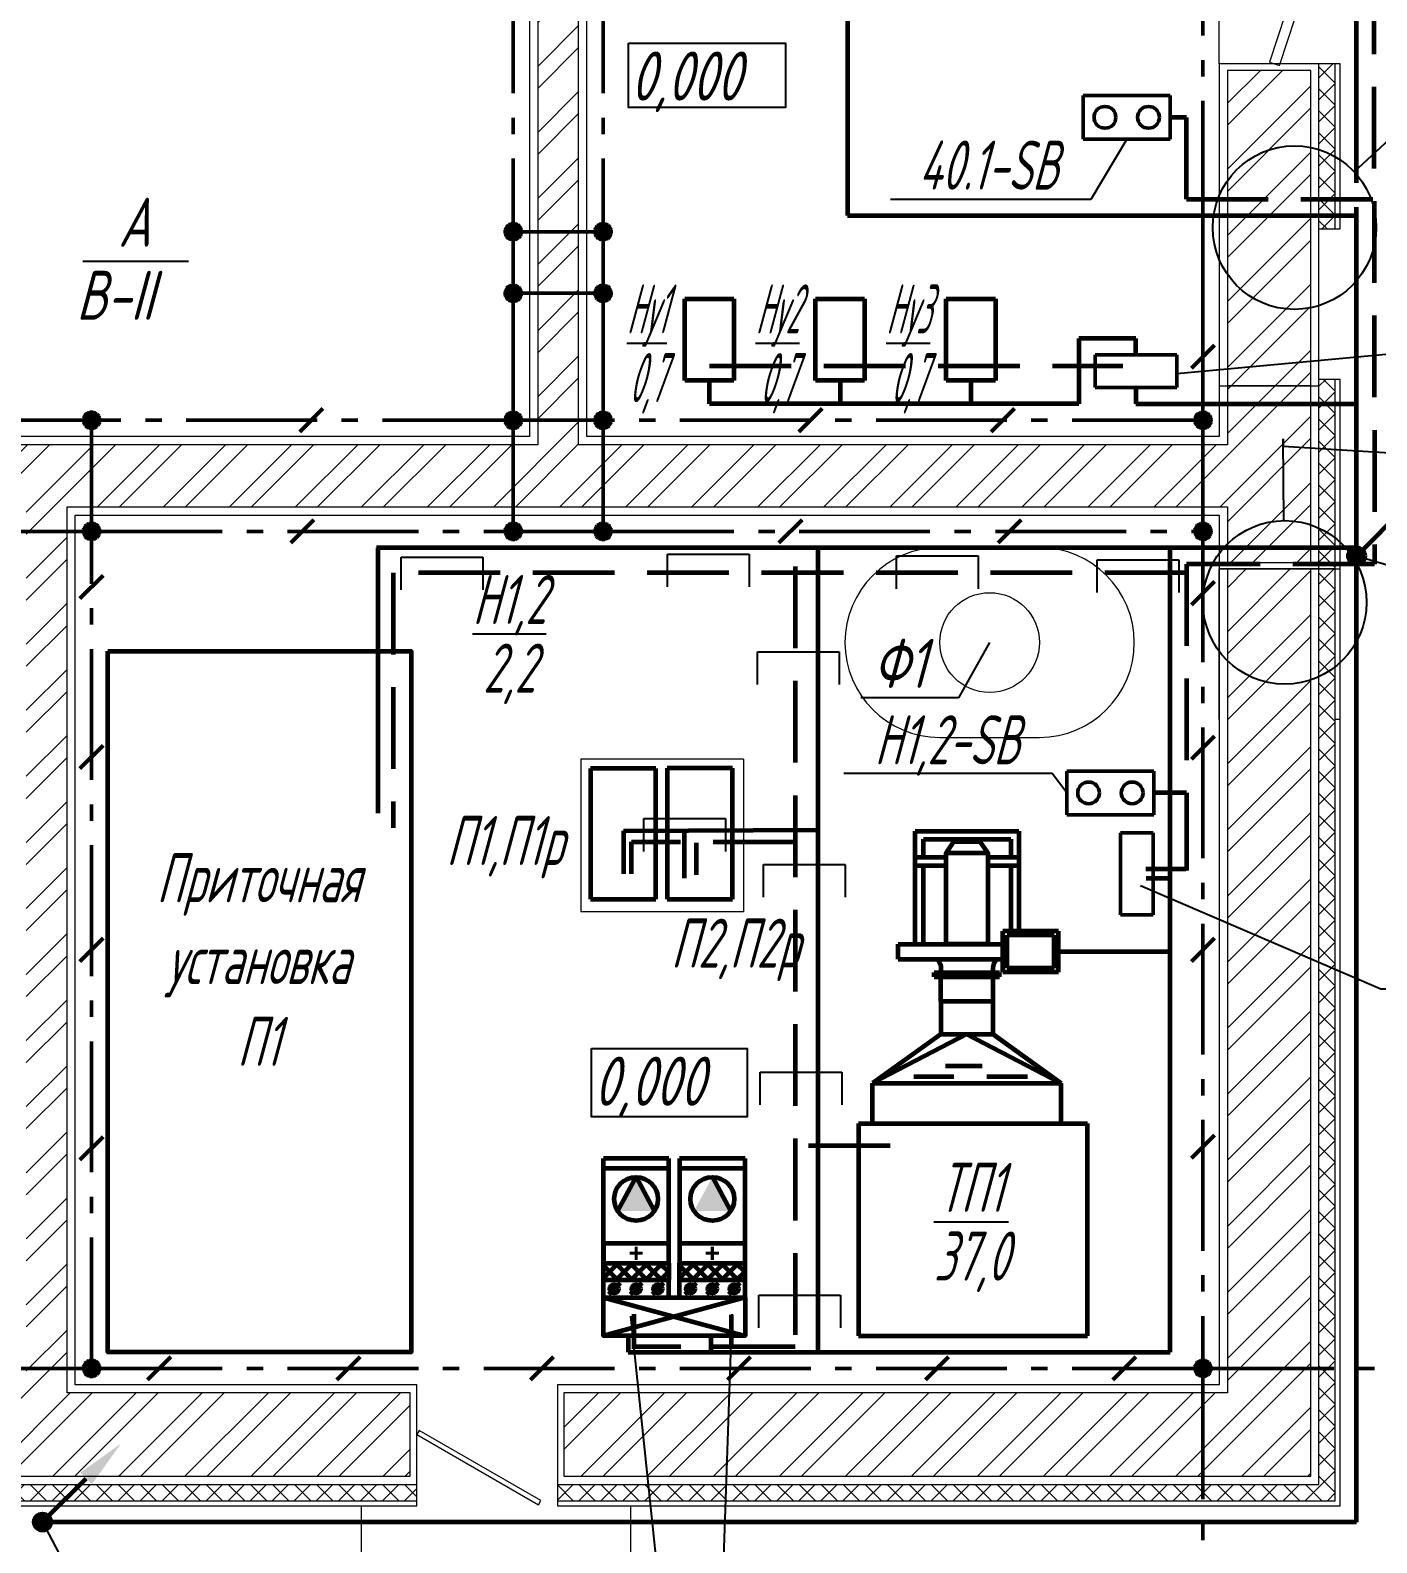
# Model space of a CAD drawing. Header units: millimetres. Extents: x -10490 to 5162, y -5053 to 76.
# Drawn here: x -4508.7 to -4426.3, y -564.2 to -471.7 of the extents above; entities that cross this region are included whole.
import ezdxf
from ezdxf import colors
from ezdxf.entities.mleader import LeaderData, LeaderLine
from ezdxf.math import Vec2, Vec3

# ---------------------------------------------------------------- set-up
doc = ezdxf.new("R2010")
doc.units = ezdxf.units.MM
doc.linetypes.add('gost5', pattern=[7, 5, -2, 0])
doc.linetypes.add('gost6', pattern=[12, 8, -1.5, 1, -1.5])
for name, color, linetype, lineweight in [('Заземление (Вновь)', 6, 'gost6', 50), ('КаБель контрольный (Вновь)', 142, 'gost5', 60), ('КаБель силовой (Вновь)', 1, 'Continuous', 60), ('Линия выноска', 137, 'Continuous', 25), ('Рамка тонкая', 5, 'Continuous', 25), ('Строительный', 251, 'Continuous', 13), ('Текст', 2, 'Continuous', 25), ('Технологическое', 152, 'Continuous', 18), ('Щиты пульты (Вновь)', 5, 'Continuous', 50), ('Эл. аппараты (Вновь)', 93, 'Continuous', 50), ('ЭлектрооБорудование (Вновь)', 160, 'Continuous', 60)]:
    doc.layers.add(name, color=color, linetype=linetype, lineweight=lineweight)
doc.styles.add('SIMPLEX', font='simplex.shx', dxfattribs={"width": 0.7, "oblique": 15})
doc.styles.add('СИМПЛЕКС', font='simplex.shx', dxfattribs={"width": 0.7, "oblique": 15, "height": 500})
pattern_1 = [(45, (-11480.575, 3098.7583), (-2.0205576, 2.0205576), []), (45, (-11479.228, 3098.7583), (-2.0205576, 2.0205576), [])]
pattern_2 = [(45, (-11480.5749, 3098.7583), (-0.67351921, 0.67351921), []), (135, (-11480.5749, 3098.7583), (-0.67351921, -0.67351921), [])]

# ---------------------------------------------------------------- blocks, each defined once
blk = doc.blocks.new('_None')
blk = doc.blocks.new('A$C629C7F59')
at = {"layer": 'Эл. аппараты (Вновь)'}
for p, q in [((0, 8), (0, 0)), ((4, 8), (0, 8)), ((4, 0), (4, 8)), ((0, 0), (4, 0))]:
    blk.add_line(p, q, dxfattribs=at)
for centre in [(2, 6), (2, 2)]:
    blk.add_circle(centre, 1, dxfattribs=at)
blk = doc.blocks.new('_DotBlank')
at = {"color": 0, "linetype": 'ByBlock', "lineweight": -2}
blk.add_line((-0.5, 0), (-1, 0), dxfattribs=at)
blk.add_circle((0, 0), 0.5, dxfattribs=at)
blk = doc.blocks.new('A$C710D2D3C')
at = {"layer": 'Рамка тонкая'}
for p, q in [((0, 0), (0, 2)), ((0, 2), (5, 2)), ((5, 2), (5, 0))]:
    blk.add_line(p, q, dxfattribs=at)

msp = doc.modelspace()

# ---------------------------------------------------------------- hatches: boundary and pattern name
at = {"layer": 'Заземление (Вновь)'}
h = msp.add_hatch(color=256, dxfattribs=at)
h.paths.add_polyline_path([(-4479.64156, -484.01974, 0.41421356), (-4479.14156, -484.51974), (-4479.14156, -484.01974), (-4478.64156, -484.01974, 1)])
h.paths.add_polyline_path([(-4478.64156, -484.01974), (-4479.14156, -484.01974), (-4479.14156, -484.51974, 0.41421356)], flags=17)
h = msp.add_hatch(color=256, dxfattribs=at)
h.paths.add_polyline_path([(-4474.14156, -484.01974, 0.41421356), (-4473.64156, -484.51974), (-4473.64156, -484.01974), (-4473.14156, -484.01974, 1)])
h.paths.add_polyline_path([(-4473.14156, -484.01974), (-4473.64156, -484.01974), (-4473.64156, -484.51974, 0.41421356)], flags=17)
h = msp.add_hatch(color=256, dxfattribs=at)
h.paths.add_polyline_path([(-4479.64156, -487.78008, 0.41421356), (-4479.14156, -488.28008), (-4479.14156, -487.78008), (-4478.64156, -487.78008, 1)])
h.paths.add_polyline_path([(-4478.64156, -487.78008), (-4479.14156, -487.78008), (-4479.14156, -488.28008, 0.41421356)], flags=17)
h = msp.add_hatch(color=256, dxfattribs=at)
h.paths.add_polyline_path([(-4474.14156, -487.78008, 0.41421356), (-4473.64156, -488.28008), (-4473.64156, -487.78008), (-4473.14156, -487.78008, 1)])
h.paths.add_polyline_path([(-4473.14156, -487.78008), (-4473.64156, -487.78008), (-4473.64156, -488.28008, 0.41421356)], flags=17)
h = msp.add_hatch(color=256, dxfattribs=at)
h.paths.add_polyline_path([(-4505.44156, -495.54645, 0.41421356), (-4504.94156, -496.04645), (-4504.94156, -495.54645), (-4504.44156, -495.54645, 1)])
h.paths.add_polyline_path([(-4504.44156, -495.54645), (-4504.94156, -495.54645), (-4504.94156, -496.04645, 0.41421356)], flags=17)
h = msp.add_hatch(color=256, dxfattribs=at)
h.paths.add_polyline_path([(-4479.64156, -495.54645, 0.41421356), (-4479.14156, -496.04645), (-4479.14156, -495.54645), (-4478.64156, -495.54645, 1)])
h.paths.add_polyline_path([(-4478.64156, -495.54645), (-4479.14156, -495.54645), (-4479.14156, -496.04645, 0.41421356)], flags=17)
h = msp.add_hatch(color=256, dxfattribs=at)
h.paths.add_polyline_path([(-4474.14156, -495.54645, 0.41421356), (-4473.64156, -496.04645), (-4473.64156, -495.54645), (-4473.14156, -495.54645, 1)])
h.paths.add_polyline_path([(-4473.14156, -495.54645), (-4473.64156, -495.54645), (-4473.64156, -496.04645, 0.41421356)], flags=17)
h = msp.add_hatch(color=256, dxfattribs=at)
h.paths.add_polyline_path([(-4437.44156, -495.54645, 0.41421356), (-4436.94156, -496.04645), (-4436.94156, -495.54645), (-4436.44156, -495.54645, 1)])
h.paths.add_polyline_path([(-4436.44156, -495.54645), (-4436.94156, -495.54645), (-4436.94156, -496.04645, 0.41421356)], flags=17)
h = msp.add_hatch(color=256, dxfattribs=at)
h.paths.add_polyline_path([(-4505.44156, -502.34645, 0.41421356), (-4504.94156, -502.84645), (-4504.94156, -502.34645), (-4504.44156, -502.34645, 1)])
h.paths.add_polyline_path([(-4504.44156, -502.34645), (-4504.94156, -502.34645), (-4504.94156, -502.84645, 0.41421356)], flags=17)
h = msp.add_hatch(color=256, dxfattribs=at)
h.paths.add_polyline_path([(-4479.64156, -502.34645, 0.41421356), (-4479.14156, -502.84645), (-4479.14156, -502.34645), (-4478.64156, -502.34645, 1)])
h.paths.add_polyline_path([(-4478.64156, -502.34645), (-4479.14156, -502.34645), (-4479.14156, -502.84645, 0.41421356)], flags=17)
h = msp.add_hatch(color=256, dxfattribs=at)
h.paths.add_polyline_path([(-4474.14156, -502.34645, 0.41421356), (-4473.64156, -502.84645), (-4473.64156, -502.34645), (-4473.14156, -502.34645, 1)])
h.paths.add_polyline_path([(-4473.14156, -502.34645), (-4473.64156, -502.34645), (-4473.64156, -502.84645, 0.41421356)], flags=17)
h = msp.add_hatch(color=256, dxfattribs=at)
h.paths.add_polyline_path([(-4437.44156, -502.34645, 0.41421356), (-4436.94156, -502.84645), (-4436.94156, -502.34645), (-4436.44156, -502.34645, 1)])
h.paths.add_polyline_path([(-4436.44156, -502.34645), (-4436.94156, -502.34645), (-4436.94156, -502.84645, 0.41421356)], flags=17)
h = msp.add_hatch(color=256, dxfattribs=at)
h.paths.add_polyline_path([(-4505.44156, -553.54645, 0.41421356), (-4504.94156, -554.04645), (-4504.94156, -553.54645), (-4504.44156, -553.54645, 1)])
h.paths.add_polyline_path([(-4504.44156, -553.54645), (-4504.94156, -553.54645), (-4504.94156, -554.04645, 0.41421356)], flags=17)
h = msp.add_hatch(color=256, dxfattribs=at)
h.paths.add_polyline_path([(-4437.44156, -553.54645, 0.41421356), (-4436.94156, -554.04645), (-4436.94156, -553.54645), (-4436.44156, -553.54645, 1)])
h.paths.add_polyline_path([(-4436.44156, -553.54645), (-4436.94156, -553.54645), (-4436.94156, -554.04645, 0.41421356)], flags=17)
at = {"layer": 'КаБель силовой (Вновь)'}
for points in [[(-4427.04156, -503.85009, 1), (-4428.04156, -503.85009, 1)], [(-4507.44156, -562.94645, 1), (-4508.44156, -562.94645, 1)]]:
    msp.add_hatch(color=256, dxfattribs=at).paths.add_polyline_path(points)
at = {"layer": 'Строительный', "ltscale": 100}
h = msp.add_hatch(dxfattribs=at)
h.set_pattern_fill('ANSI32', color=256, scale=0.3)
h.set_pattern_definition(pattern_1)
h.paths.add_polyline_path([(-4430.34156, -493.44645), (-4435.44156, -493.44645), (-4435.44156, -497.04645), (-4475.14156, -497.04645), (-4475.14156, -442.04645), (-4463.73709, -442.04645), (-4463.73709, -436.94645), (-4480.13709, -436.94645), (-4480.13709, -442.04645), (-4477.64156, -442.04645), (-4477.64156, -497.04645), (-4561.84156, -497.04645), (-4561.84156, -500.84645), (-4508.94156, -500.84645), (-4508.94156, -555.04645), (-4526.04156, -555.04645), (-4526.04156, -560.14645), (-4485.44156, -560.14645), (-4485.44156, -555.04645), (-4506.44156, -555.04645), (-4506.44156, -500.84645), (-4435.44156, -500.84645), (-4435.44156, -504.24645), (-4430.34156, -504.24645)])
h = msp.add_hatch(dxfattribs=at)
h.set_pattern_fill('ANSI32', color=256, scale=0.3)
h.set_pattern_definition(pattern_1)
h.paths.add_polyline_path([(-4430.34156, -474.14645), (-4435.44156, -474.14645), (-4435.44156, -493.44645), (-4430.34156, -493.44645)])
h = msp.add_hatch(dxfattribs=at)
h.set_pattern_fill('ANSI37', color=256, scale=0.3)
h.set_pattern_definition(pattern_2)
h.paths.add_polyline_path([(-4428.84156, -473.74645), (-4429.84156, -473.74645), (-4429.84156, -483.84645), (-4428.84156, -483.84645)])
h = msp.add_hatch(dxfattribs=at)
h.set_pattern_fill('ANSI37', color=256, scale=0.3)
h.set_pattern_definition(pattern_2)
h.paths.add_polyline_path([(-4428.84156, -493.04645), (-4429.84156, -493.04645), (-4429.84156, -504.64645), (-4428.84156, -504.64645)])
h = msp.add_hatch(dxfattribs=at)
h.set_pattern_fill('ANSI37', color=256, scale=0.3)
h.set_pattern_definition(pattern_2)
h.paths.add_polyline_path([(-4428.84156, -504.64645), (-4429.84156, -504.64645), (-4429.84156, -560.64645), (-4476.44156, -560.64645), (-4476.44156, -561.64645), (-4428.84156, -561.64645)])
h = msp.add_hatch(dxfattribs=at)
h.set_pattern_fill('ANSI32', color=256, scale=0.3)
h.set_pattern_definition(pattern_1)
h.paths.add_polyline_path([(-4430.34156, -504.64645), (-4435.44156, -504.64645), (-4435.44156, -555.04645), (-4476.04156, -555.04645), (-4476.04156, -560.14645), (-4430.34156, -560.14645)])
h = msp.add_hatch(dxfattribs=at)
h.set_pattern_fill('ANSI37', color=256, scale=0.3)
h.set_pattern_definition([(45, (-11454.8749, 3098.7583), (-0.67351921, 0.67351921), []), (135, (-11454.8749, 3098.7583), (-0.67351921, -0.67351921), [])])
h.paths.add_polyline_path([(-4485.04156, -560.64645), (-4526.44156, -560.64645), (-4526.44156, -561.64645), (-4485.04156, -561.64645)])
at = {"layer": 'ЭлектрооБорудование (Вновь)', "ltscale": 10}
for points in [[(-4471.62489, -541.85026), (-4470.50889, -543.91319), (-4472.74089, -543.91319)], [(-4466.95822, -541.85026), (-4465.84222, -543.91319), (-4468.07422, -543.91319)], [(-4471.53156, -546.90645), (-4471.53156, -546.59978), (-4471.22489, -546.59978), (-4471.22489, -546.41312), (-4471.53156, -546.41312), (-4471.53156, -546.10645), (-4471.71822, -546.10645), (-4471.71822, -546.41312), (-4472.02489, -546.41312), (-4472.02489, -546.59978), (-4471.71822, -546.59978), (-4471.71822, -546.90645)], [(-4466.86489, -546.90645), (-4466.86489, -546.59978), (-4466.55822, -546.59978), (-4466.55822, -546.41312), (-4466.86489, -546.41312), (-4466.86489, -546.10645), (-4467.05156, -546.10645), (-4467.05156, -546.41312), (-4467.35822, -546.41312), (-4467.35822, -546.59978), (-4467.05156, -546.59978), (-4467.05156, -546.90645)]]:
    msp.add_hatch(color=256, dxfattribs=at).paths.add_polyline_path(points)
h = msp.add_hatch(dxfattribs=at)
h.set_pattern_fill('ANSI37', color=256, scale=0.2, angle=90, style=0)
h.set_pattern_definition([(135, (-5227.13655, -4792.1579), (-0.44901281, -0.44901281), []), (225, (-5227.13655, -4792.1579), (0.44901281, -0.44901281), [])])
h.paths.add_polyline_path([(-4473.62489, -547.10645), (-4473.62489, -548.14645), (-4469.62489, -548.14645), (-4469.62489, -547.10645)])
h = msp.add_hatch(dxfattribs=at)
h.set_pattern_fill('ANSI37', color=256, scale=0.2, angle=90, style=0)
h.set_pattern_definition([(135, (-5222.4699, -4792.1579), (-0.44901281, -0.44901281), []), (225, (-5222.4699, -4792.1579), (0.44901281, -0.44901281), [])])
h.paths.add_polyline_path([(-4468.95822, -547.10645), (-4468.95822, -548.14645), (-4464.95822, -548.14645), (-4464.95822, -547.10645)])

# ---------------------------------------------------------------- linework, layer by layer
at = {"layer": 'Заземление (Вновь)'}
for p, q in [((-4479.14156, -443.54645), (-4479.14156, -484.01974)), ((-4473.64156, -443.54645), (-4473.64156, -484.01974)), ((-4436.94156, -484.01974), (-4436.94156, -443.54645)), ((-4473.64156, -484.01974), (-4479.14156, -484.01974)), ((-4479.14156, -487.78008), (-4479.14156, -484.01974)), ((-4473.64156, -487.78008), (-4473.64156, -484.01974)), ((-4436.94156, -484.01974), (-4436.94156, -487.78008)), ((-4473.64156, -487.78008), (-4479.14156, -487.78008)), ((-4479.14156, -487.78008), (-4479.14156, -495.54645)), ((-4473.64156, -495.54645), (-4473.64156, -487.78008)), ((-4436.94156, -487.78008), (-4436.94156, -495.54645)), ((-4436.23445, -490.95616), (-4437.64866, -492.37037)), ((-4490.7858, -494.83934), (-4492.20002, -496.25356)), ((-4460.2422, -494.83934), (-4461.65642, -496.25356)), ((-4448.47623, -494.83934), (-4449.89045, -496.25356)), ((-4510.44156, -495.54645), (-4504.94156, -495.54645)), ((-4479.14156, -495.54645), (-4504.94156, -495.54645)), ((-4504.94156, -502.34645), (-4504.94156, -495.54645)), ((-4479.14156, -495.54645), (-4479.14156, -502.34645)), ((-4479.14156, -495.54645), (-4473.64156, -495.54645)), ((-4473.64156, -495.54645), (-4473.64156, -502.34645)), ((-4436.94156, -495.54645), (-4473.64156, -495.54645)), ((-4436.94156, -502.34645), (-4436.94156, -495.54645)), ((-4504.94156, -502.34645), (-4510.44156, -502.34645)), ((-4504.94156, -553.54645), (-4504.94156, -502.34645)), ((-4504.94156, -502.34645), (-4479.14156, -502.34645)), ((-4491.33445, -501.63934), (-4492.74866, -503.05356)), ((-4473.64156, -502.34645), (-4479.14156, -502.34645)), ((-4473.64156, -502.34645), (-4436.94156, -502.34645)), ((-4461.46995, -501.63934), (-4462.88416, -503.05356)), ((-4448.06484, -501.63934), (-4449.47906, -503.05356)), ((-4436.94156, -502.34645), (-4436.94156, -553.54645)), ((-4504.23445, -505.03713), (-4505.64866, -506.45134)), ((-4436.23445, -505.42259), (-4437.64866, -506.8368)), ((-4436.23445, -514.86638), (-4437.64866, -516.2806)), ((-4504.23445, -515.44457), (-4505.64866, -516.85879)), ((-4504.23445, -527.23934), (-4505.64866, -528.65356)), ((-4436.23445, -527.23934), (-4437.64866, -528.65356)), ((-4504.23445, -539.3798), (-4505.64866, -540.79401)), ((-4436.23445, -539.28072), (-4437.64866, -540.69494)), ((-4500.09703, -552.83934), (-4501.51124, -554.25356)), ((-4488.51143, -552.83934), (-4489.92564, -554.25356)), ((-4476.67479, -552.83934), (-4478.089, -554.25356)), ((-4464.62245, -552.83934), (-4466.03666, -554.25356)), ((-4452.5034, -552.83934), (-4453.91761, -554.25356)), ((-4441.04751, -552.83934), (-4442.46172, -554.25356)), ((-4510.44156, -553.54645), (-4504.94156, -553.54645)), ((-4436.94156, -553.54645), (-4504.94156, -553.54645)), ((-4436.94156, -553.54645), (-4436.9705, -573.94645)), ((-4436.94156, -553.54645), (-4417.24156, -553.54645))]:
    msp.add_line(p, q, dxfattribs=at)
for centre in [(-4479.14156, -484.01974), (-4473.64156, -484.01974), (-4479.14156, -487.78008), (-4473.64156, -487.78008), (-4504.94156, -495.54645), (-4479.14156, -495.54645), (-4473.64156, -495.54645), (-4436.94156, -495.54645), (-4504.94156, -502.34645), (-4479.14156, -502.34645), (-4473.64156, -502.34645), (-4436.94156, -502.34645), (-4504.94156, -553.54645), (-4436.94156, -553.54645)]:
    msp.add_circle(centre, 0.5, dxfattribs=at)
at = {"layer": 'КаБель контрольный (Вновь)'}
for p, q in [((-4426.54156, -433.14645), (-4426.44156, -504.34645)), ((-4437.94156, -477.01974), (-4438.94156, -477.01974)), ((-4437.94156, -482.01974), (-4437.94156, -477.01974)), ((-4437.94156, -482.01974), (-4426.54156, -482.01974)), ((-4467.14156, -492.22319), (-4441.8374, -492.22319)), ((-4486.48049, -504.87432), (-4486.48049, -520.47305)), ((-4437.94156, -504.87355), (-4486.39672, -504.87355)), ((-4461.89486, -504.49331), (-4461.89486, -552.23377)), ((-4426.44156, -504.34645), (-4437.94156, -504.34645)), ((-4437.94156, -504.34645), (-4437.94156, -523.08941)), ((-4437.94156, -518.34645), (-4439.94156, -518.34645)), ((-4471.92083, -521.34114), (-4471.92083, -523.30124)), ((-4461.89816, -521.35357), (-4471.90145, -521.35357)), ((-4467.95424, -521.39195), (-4467.95424, -523.35205)), ((-4437.96658, -523.00328), (-4440.44461, -523.00328)), ((-4456.08175, -539.92947), (-4461.89486, -539.92947)), ((-4471.76599, -550.22286), (-4471.76599, -552.18296)), ((-4465.80495, -550.27367), (-4465.80495, -552.23377)), ((-4461.88425, -552.23377), (-4471.88755, -552.23377))]:
    msp.add_line(p, q, dxfattribs=at)
at = {"layer": 'КаБель силовой (Вновь)'}
for p, q in [((-4427.54156, -481.01974), (-4427.54156, -434.14645)), ((-4458.69156, -469.10701), (-4458.69156, -483.01974)), ((-4427.54156, -562.94645), (-4427.54156, -482.51974)), ((-4458.69156, -483.01974), (-4427.54156, -483.01974)), ((-4441.04156, -490.54645), (-4444.54156, -490.54645)), ((-4444.54156, -490.54645), (-4444.54156, -494.54645)), ((-4441.04156, -491.54645), (-4441.04156, -490.54645)), ((-4467.14156, -494.54645), (-4467.14156, -493.11606)), ((-4459.14156, -493.11606), (-4459.14156, -494.54645)), ((-4451.14156, -493.11606), (-4451.14156, -494.54645)), ((-4441.04156, -493.54645), (-4441.04156, -494.54645)), ((-4444.54156, -494.54645), (-4467.14156, -494.54645)), ((-4441.04156, -494.54645), (-4427.54156, -494.54645)), ((-4427.188, -503.49654), (-4424.86845, -501.17699)), ((-4427.54156, -503.34645), (-4487.50541, -503.34645)), ((-4487.42096, -503.34645), (-4487.42096, -519.58945)), ((-4460.49102, -552.54645), (-4460.49102, -503.34645)), ((-4438.94156, -552.54645), (-4438.94156, -503.34645)), ((-4472.39615, -520.66066), (-4460.49102, -520.59318)), ((-4472.39615, -520.66066), (-4472.39615, -523.28808)), ((-4468.68164, -520.66066), (-4468.68164, -523.5617)), ((-4440.40801, -523.56265), (-4438.883, -523.56265)), ((-4445.77479, -528.05533), (-4438.94156, -528.05533)), ((-4472.1026, -551.54645), (-4472.1026, -552.54645)), ((-4467.0478, -551.54645), (-4467.0478, -552.54645)), ((-4472.1026, -552.54645), (-4438.94156, -552.54645)), ((-4507.588, -562.5929), (-4505.26845, -560.27334)), ((-4427.54156, -562.94645), (-4507.94156, -562.94645))]:
    msp.add_line(p, q, dxfattribs=at)
for centre in [(-4427.54156, -503.85009), (-4507.94156, -562.94645)]:
    msp.add_circle(centre, 0.5, dxfattribs=at)
msp.add_solid([(-4505.622, -559.91979), (-4504.9149, -560.6269), (-4503.14713, -558.15202)], dxfattribs=at)
at = {"layer": 'Строительный', "ltscale": 100}
for p, q in [((-4477.64156, -442.04645), (-4477.64156, -497.04645)), ((-4475.14156, -497.04645), (-4475.14156, -442.04645)), ((-4478.14156, -442.54645), (-4478.14156, -496.54645)), ((-4474.64156, -496.54645), (-4474.64156, -442.54645)), ((-4435.94156, -473.74645), (-4435.94156, -464.44645)), ((-4435.94156, -493.04645), (-4435.94156, -496.54645)), ((-4429.84156, -504.64645), (-4429.84156, -493.04645)), ((-4430.34156, -493.44645), (-4435.44156, -493.44645)), ((-4435.44156, -493.44645), (-4435.44156, -497.04645)), ((-4430.34156, -504.24645), (-4430.34156, -493.44645)), ((-4478.14156, -496.54645), (-4562.24156, -496.54645)), ((-4435.94156, -496.54645), (-4474.64156, -496.54645)), ((-4477.64156, -497.04645), (-4561.84156, -497.04645)), ((-4435.44156, -497.04645), (-4475.14156, -497.04645)), ((-4506.44156, -555.04645), (-4506.44156, -500.84645)), ((-4506.44156, -500.84645), (-4435.44156, -500.84645)), ((-4505.94156, -554.54645), (-4505.94156, -501.34645)), ((-4505.94156, -501.34645), (-4435.94156, -501.34645)), ((-4435.94156, -501.34645), (-4435.94156, -504.64645)), ((-4435.44156, -500.84645), (-4435.44156, -504.24645)), ((-4435.94156, -504.64645), (-4429.84156, -504.64645)), ((-4435.94156, -513.84645), (-4435.94156, -504.64645)), ((-4435.44156, -504.24645), (-4430.34156, -504.24645)), ((-4428.54156, -513.84645), (-4428.54156, -504.64645)), ((-4485.44156, -555.04645), (-4506.44156, -555.04645)), ((-4485.04156, -554.54645), (-4505.94156, -554.54645)), ((-4485.44156, -560.14645), (-4485.44156, -555.04645)), ((-4485.04156, -560.64645), (-4485.04156, -554.54645)), ((-4526.44156, -560.64645), (-4485.04156, -560.64645)), ((-4526.04156, -560.14645), (-4485.44156, -560.14645))]:
    msp.add_line(p, q, dxfattribs=at)
at = {"layer": 'Строительный', "ltscale": 400}
msp.add_lwpolyline([(-4432.87529, -473.64447), (-4432.25228, -473.84843), (-4429.35883, -465.00999), (-4429.98184, -464.80604)], close=True, dxfattribs=at)
at = {"layer": 'Строительный', "ltscale": 100}
for points in [[(-4435.94156, -493.44645), (-4429.84156, -493.44645), (-4429.84156, -473.74645), (-4435.94156, -473.74645)], [(-4435.44156, -493.44645), (-4430.34156, -493.44645), (-4430.34156, -474.14645), (-4435.44156, -474.14645)], [(-4429.84156, -560.64645), (-4429.84156, -504.64645), (-4435.94156, -504.64645), (-4435.94156, -554.54645), (-4476.44156, -554.54645), (-4476.44156, -560.64645)]]:
    msp.add_lwpolyline(points, close=True, dxfattribs=at)
for points in [[(-4429.84156, -483.84645), (-4428.84156, -483.84645), (-4428.84156, -473.74645), (-4429.84156, -473.74645)], [(-4428.84156, -483.84645), (-4428.54156, -483.84645), (-4428.54156, -473.74645), (-4428.84156, -473.74645)], [(-4429.84156, -504.64645), (-4428.84156, -504.64645), (-4428.84156, -493.04645), (-4429.84156, -493.04645)], [(-4428.84156, -504.64645), (-4428.54156, -504.64645), (-4428.54156, -493.04645), (-4428.84156, -493.04645)], [(-4476.44156, -560.64645), (-4476.44156, -561.64645), (-4428.84156, -561.64645), (-4428.84156, -504.64645), (-4429.84156, -504.64645)], [(-4430.34156, -560.14645), (-4430.34156, -504.64645), (-4435.44156, -504.64645), (-4435.44156, -555.04645), (-4476.04156, -555.04645), (-4476.04156, -560.14645), (-4430.34156, -560.14645)], [(-4476.44156, -561.64645), (-4476.44156, -561.94645), (-4428.54156, -561.94645), (-4428.54156, -513.84645), (-4428.84156, -513.84645)], [(-4485.04156, -557.59645), (-4477.59374, -561.89645), (-4477.44374, -561.63664), (-4484.89156, -557.33664), (-4485.04156, -557.59645)], [(-4526.44156, -560.64645), (-4526.44156, -561.64645), (-4485.04156, -561.64645), (-4485.04156, -560.64645)], [(-4526.44156, -561.64645), (-4526.44156, -561.94645), (-4485.04156, -561.94645), (-4485.04156, -561.64645)], [(-4488.44156, -561.94645), (-4488.44156, -576.94645), (-4471.94156, -576.94645), (-4471.94156, -561.94645)]]:
    msp.add_lwpolyline(points, dxfattribs=at)
at = {"layer": 'Текст'}
msp.add_line((-4505.47904, -485.8211), (-4499.0099, -485.8211), dxfattribs=at)
for points in [[(-4472.07874, -472.47785), (-4462.48919, -472.47785), (-4462.48919, -476.42074), (-4472.07874, -476.42074)], [(-4474.35749, -533.97827), (-4464.82218, -533.97827), (-4464.82218, -538.15355), (-4474.35749, -538.15355)]]:
    msp.add_lwpolyline(points, close=True, dxfattribs=at)
at = {"layer": 'Технологическое', "ltscale": 10}
for p, q in [((-4453.04156, -503.34645), (-4446.94156, -503.34645)), ((-4453.04156, -514.94645), (-4446.94156, -514.94645)), ((-4465.05308, -516.27067), (-4475.00957, -516.27067)), ((-4475.00957, -516.27067), (-4475.00957, -525.61012)), ((-4465.05308, -516.27067), (-4465.05308, -525.61013)), ((-4465.05308, -525.61013), (-4475.00957, -525.61012))]:
    msp.add_line(p, q, dxfattribs=at)
msp.add_circle((-4449.99156, -509.14645), 3.05, dxfattribs=at)
for centre, start, end in [((-4453.04156, -509.14645), 90, 270), ((-4446.94156, -509.14645), 270, 90)]:
    msp.add_arc(centre, 5.8, start, end, dxfattribs=at)
at = {"layer": 'Щиты пульты (Вновь)'}
for p, q in [((-4443.54156, -491.54645), (-4443.54156, -493.54645)), ((-4438.54156, -491.54645), (-4443.54156, -491.54645)), ((-4438.54156, -491.54645), (-4438.54156, -493.54645)), ((-4443.54156, -493.54645), (-4438.54156, -493.54645)), ((-4439.98339, -520.79363), (-4441.98339, -520.79363)), ((-4441.98339, -520.79363), (-4441.98339, -525.79363)), ((-4439.98339, -525.79363), (-4439.98339, -520.79363)), ((-4439.98339, -525.79363), (-4441.98339, -525.79363))]:
    msp.add_line(p, q, dxfattribs=at)
at = {"layer": 'ЭлектрооБорудование (Вновь)', "ltscale": 10}
for p, q in [((-4468.64156, -488.11606), (-4465.64156, -488.11606)), ((-4468.64156, -493.11606), (-4468.64156, -488.11606)), ((-4465.64156, -488.11606), (-4465.64156, -493.11606)), ((-4460.64156, -488.11606), (-4457.64156, -488.11606)), ((-4460.64156, -493.11606), (-4460.64156, -488.11606)), ((-4457.64156, -488.11606), (-4457.64156, -493.11606)), ((-4452.64156, -488.11606), (-4449.64156, -488.11606)), ((-4452.64156, -493.11606), (-4452.64156, -488.11606)), ((-4449.64156, -488.11606), (-4449.64156, -493.11606)), ((-4465.64156, -493.11606), (-4468.64156, -493.11606)), ((-4457.64156, -493.11606), (-4460.64156, -493.11606)), ((-4449.64156, -493.11606), (-4452.64156, -493.11606)), ((-4470.42225, -516.84356), (-4474.42225, -516.84356)), ((-4474.42225, -516.84356), (-4474.42225, -524.84356)), ((-4470.42225, -524.84356), (-4470.42225, -516.84356)), ((-4465.71888, -516.84005), (-4469.71888, -516.84005)), ((-4469.71888, -516.84005), (-4469.71888, -524.84005)), ((-4465.71888, -524.84005), (-4465.71888, -516.84005)), ((-4454.54284, -520.68413), (-4448.20221, -520.68413)), ((-4454.54284, -527.58852), (-4454.54284, -520.68413)), ((-4448.20221, -520.68413), (-4448.20221, -526.79915)), ((-4454.04284, -522.30404), (-4454.04284, -521.18413)), ((-4454.04284, -521.18413), (-4448.70221, -521.18413)), ((-4452.19395, -521.33114), (-4452.66092, -522.01491)), ((-4450.57498, -521.33114), (-4452.19395, -521.33114)), ((-4450.10801, -522.01491), (-4450.57498, -521.33114)), ((-4448.70221, -521.18413), (-4448.70221, -522.30404)), ((-4452.66092, -522.30404), (-4454.54284, -522.30404)), ((-4448.20221, -522.30404), (-4450.10801, -522.30404)), ((-4452.66092, -522.80404), (-4454.54284, -522.80404)), ((-4454.04284, -527.58852), (-4454.04284, -522.80404)), ((-4448.20221, -522.80404), (-4450.10801, -522.80404)), ((-4448.70221, -522.80404), (-4448.70221, -526.79915)), ((-4474.42225, -524.84356), (-4470.42225, -524.84356)), ((-4469.71888, -524.84005), (-4465.71888, -524.84005)), ((-4445.77479, -526.79915), (-4449.18689, -526.79915)), ((-4449.18689, -529.31152), (-4449.18689, -526.79915)), ((-4448.92689, -529.05533), (-4448.92689, -527.05533)), ((-4446.03479, -527.05533), (-4448.92689, -527.05533)), ((-4446.03479, -529.05533), (-4446.03479, -527.05533)), ((-4445.77479, -529.31152), (-4445.77479, -526.79915)), ((-4455.57991, -528.52215), (-4455.57991, -527.58852)), ((-4455.57991, -527.58852), (-4449.18689, -527.58852)), ((-4455.57991, -528.52215), (-4449.18689, -528.52215)), ((-4446.03479, -529.05533), (-4448.92689, -529.05533)), ((-4453.38114, -529.33852), (-4449.38778, -529.33852)), ((-4453.38114, -529.5947), (-4453.38114, -529.33852)), ((-4453.38114, -529.5947), (-4449.38778, -529.5947)), ((-4452.9845, -531.0947), (-4452.9845, -529.5947)), ((-4449.78442, -531.0947), (-4449.78442, -529.5947)), ((-4449.38778, -529.5947), (-4449.38778, -529.33852)), ((-4445.77479, -529.31152), (-4449.18689, -529.31152)), ((-4449.78442, -531.0947), (-4452.9845, -531.0947)), ((-4452.9845, -531.0947), (-4452.9845, -533.0947)), ((-4449.78442, -533.0947), (-4449.78442, -531.0947)), ((-4452.9845, -533.0947), (-4457.15946, -536.0947)), ((-4451.38446, -533.0947), (-4457.15946, -536.0947)), ((-4452.9845, -533.0947), (-4449.78442, -533.0947)), ((-4451.38446, -533.0947), (-4445.60946, -536.0947)), ((-4449.78442, -533.0947), (-4445.60946, -536.0947)), ((-4454.63406, -535.68805), (-4452.19159, -535.68805)), ((-4452.69854, -535.03995), (-4450.44042, -535.03995)), ((-4450.16392, -535.68805), (-4447.6754, -535.68805)), ((-4457.15946, -538.56414), (-4457.15946, -536.0947)), ((-4457.15946, -536.0947), (-4445.60946, -536.0947)), ((-4445.60946, -538.56414), (-4445.60946, -536.0947)), ((-4458.01145, -538.56414), (-4458.01145, -551.54645)), ((-4458.01145, -538.56414), (-4444.01145, -538.56414)), ((-4444.01145, -551.54645), (-4444.01145, -538.56414)), ((-4473.62489, -549.21312), (-4473.62489, -540.70513)), ((-4469.62489, -540.70513), (-4473.62489, -540.70513)), ((-4469.62489, -542.82645), (-4469.62489, -540.70513)), ((-4464.95822, -540.70513), (-4468.95822, -540.70513)), ((-4468.95822, -540.70513), (-4468.95822, -542.82645)), ((-4464.95822, -549.21312), (-4464.95822, -540.70513)), ((-4469.62489, -541.31913), (-4473.62489, -541.31913)), ((-4472.74089, -543.91319), (-4471.62489, -541.85026)), ((-4471.62489, -541.85026), (-4470.50889, -543.91319)), ((-4469.62489, -542.82645), (-4469.62489, -542.09312)), ((-4464.95822, -541.31913), (-4468.95822, -541.31913)), ((-4466.95822, -541.85026), (-4465.84222, -543.91319)), ((-4469.62489, -547.10645), (-4469.62489, -542.82645)), ((-4468.95822, -542.82645), (-4468.95822, -547.10645)), ((-4473.62489, -547.10645), (-4469.62489, -547.10645)), ((-4469.62489, -547.10645), (-4469.62489, -548.14645)), ((-4468.95822, -548.14645), (-4468.95822, -547.10645)), ((-4468.95822, -547.10645), (-4464.95822, -547.10645)), ((-4469.62489, -548.14645), (-4473.62489, -548.14645)), ((-4472.60467, -548.32623), (-4473.31178, -549.03334)), ((-4471.27134, -548.32623), (-4471.97844, -549.03334)), ((-4469.938, -548.32623), (-4470.64511, -549.03334)), ((-4469.62489, -549.21312), (-4469.62489, -548.14645)), ((-4468.95822, -549.21312), (-4468.95822, -548.14645)), ((-4464.95822, -548.14645), (-4468.95822, -548.14645)), ((-4467.938, -548.32623), (-4468.64511, -549.03334)), ((-4466.60467, -548.32623), (-4467.31178, -549.03334)), ((-4465.27134, -548.32623), (-4465.97844, -549.03334)), ((-4473.62489, -549.21312), (-4464.95822, -549.21312)), ((-4473.62489, -549.21312), (-4464.95822, -551.54645)), ((-4464.95822, -549.21312), (-4473.62489, -551.54645)), ((-4458.01145, -551.54645), (-4444.01145, -551.54645))]:
    msp.add_line(p, q, dxfattribs=at)
msp.add_lwpolyline([(-4503.94156, -509.67266), (-4485.39156, -509.67266), (-4485.39156, -552.54645), (-4503.94156, -552.54645), (-4503.94156, -509.67266)], dxfattribs=at)
for points in [[(-4450.10801, -527.58852), (-4452.66092, -527.58852), (-4452.66092, -522.01491), (-4450.10801, -522.01491)], [(-4469.62489, -545.90645), (-4473.62489, -545.90645), (-4473.62489, -547.10645), (-4469.62489, -547.10645)], [(-4464.95822, -545.90645), (-4468.95822, -545.90645), (-4468.95822, -547.10645), (-4464.95822, -547.10645)], [(-4473.62489, -549.21312), (-4464.95822, -549.21312), (-4464.95822, -551.54645), (-4473.62489, -551.54645)]]:
    msp.add_lwpolyline(points, close=True, dxfattribs=at)
for centre, radius in [((-4471.62489, -543.18359), 1.33333), ((-4466.95822, -543.18359), 1.33333), ((-4472.95822, -548.67978), 0.26667), ((-4471.62489, -548.67978), 0.26667), ((-4470.29156, -548.67978), 0.26667), ((-4468.29156, -548.67978), 0.26667), ((-4466.95822, -548.67978), 0.26667), ((-4465.62489, -548.67978), 0.26667)]:
    msp.add_circle(centre, radius, dxfattribs=at)
for points in [[(-4453.19117, -528.52215), (-4452.9845, -528.93504), (-4452.9845, -529.33852)], [(-4449.57775, -528.52215), (-4449.78442, -528.93504), (-4449.78442, -529.33852)]]:
    msp.add_spline(points, degree=3, dxfattribs=at)

# ---------------------------------------------------------------- block references
at = {"xscale": 0.6655000000000002, "yscale": 0.6655000000000002, "zscale": 0.6655000000000002, "rotation": 270}
for p in [(-4444.26556, -475.68869), (-4445.26556, -517.0154)]:
    msp.add_blockref('A$C629C7F59', p, dxfattribs=at)
at = {"layer": 'КаБель силовой (Вновь)', "lineweight": 25}
for p in [(-4485.99228, -505.92408), (-4469.70547, -505.74203), (-4455.68398, -505.85219), (-4443.41105, -506.08956), (-4464.2047, -511.72191), (-4471.15077, -521.91996), (-4463.82103, -524.72448), (-4464.03764, -537.43389), (-4464.1086, -551.06427)]:
    msp.add_blockref('A$C710D2D3C', p, dxfattribs=at)

# ---------------------------------------------------------------- texts
at = {"layer": 'Текст', "style": 'SIMPLEX', "oblique": 15, "width": 0.7}
for s, p in [('0,000', (-4471.95876, -475.99407)), ('А', (-4503.30736, -484.92996)), ('В-II', (-4505.88243, -489.40423)), ('0,000', (-4474.20272, -537.47873))]:
    msp.add_text(s, height=3, dxfattribs=at).set_placement(p)
at = {"layer": 'Текст', "char_height": 3, "width": 5.6507904, "attachment_point": 5, "style": 'SIMPLEX'}
for s, insert in [('\\A1;{\\W0.4;\\SНу1/0,7;}', (-4470.9728, -490.83874)), ('\\A1;{\\W0.4;\\SНу2/0,7;}', (-4462.9728, -490.83874)), ('\\A1;{\\W0.4;\\SНу3/0,7;}', (-4454.9728, -490.83874)), ('\\A1;{\\W0.6;\\SН1,2/2,2;}', (-4479.38221, -508.61121)), ('\\A1;{\\W0.6;\\SТП1/37,0;}', (-4451.12605, -544.57531))]:
    msp.add_mtext(s, dxfattribs=dict(at, insert=insert))
at = {"layer": 'Текст', "char_height": 3, "attachment_point": 5, "style": 'SIMPLEX'}
for s, insert in [('{\\W0.6; \\PП1,П1р}', (-4479.6687, -519.16733)), ('{\\W0.6;Приточная\\Pустановка \\PП1}', (-4494.73233, -528.54145)), ('{\\W0.6; \\PП2,П2р}', (-4465.58073, -525.44436))]:
    msp.add_mtext(s, dxfattribs=dict(at, insert=insert))

# ---------------------------------------------------------------- leaders
at = {"layer": 'Линия выноска'}
ml = msp.add_multileader_mtext('Standard', dxfattribs=at)
ml.set_content('Кабельный проход\\P(типовая серия 3.402-24)', color=2, style='SIMPLEX')
ml.set_leader_properties()
ml.set_arrow_properties(name='DOTBLANK')
ml.build(insert=Vec2(0, 0))
ml.multileader.update_dxf_attribs({"text_left_attachment_type": 6, "text_right_attachment_type": 6, "dogleg_length": 1, "arrow_head_size": 10})
ctx = ml.context
ctx.base_point, ctx.char_height, ctx.arrow_head_size, ctx.plane_origin = Vec3(-4411.00972, -465.77545), 3, 10, Vec3(-4416.88124, -620.09302)
ctx.left_attachment, ctx.right_attachment = 6, 6
notes = []
notes.append((ctx, [(1, (1, 1, 0), (-4412.00972, -465.77545), (1, 0), 1, [(0, [(-4431.3423, -483.76591)], 0, [])])]))
ctx.mtext.insert, ctx.mtext.flow_direction = Vec3(-4409.00972, -461.77545), 5
ml = msp.add_multileader_mtext('Standard', dxfattribs=at)
ml.set_content('{\\W0.6;40.1-SB}', color=2, style='СИМПЛЕКС')
ml.set_leader_properties()
ml.set_arrow_properties(name='NONE')
ml.build(insert=Vec2(0, 0))
ml.multileader.update_dxf_attribs({"text_left_attachment_type": 6, "text_right_attachment_type": 6, "dogleg_length": 0, "arrow_head_size": 2})
ctx = ml.context
ctx.base_point, ctx.char_height, ctx.arrow_head_size, ctx.plane_origin = Vec3(-4458.98614, -482.04221), 3, 2, Vec3(-4432.45446, -498.3243)
ctx.left_attachment, ctx.right_attachment, ctx.text_align_type = 6, 6, 2
notes.append((ctx, [(1, (1, 1, 0), (-4443.80336, -482.04221), (-1, 0), 0, [(0, [(-4441.60356, -478.35074)], 0, [])])]))
ctx.mtext.insert, ctx.mtext.alignment, ctx.mtext.flow_direction = Vec3(-4445.80336, -478.44221), 3, 5
ml = msp.add_multileader_mtext('Standard', dxfattribs=at)
ml.set_content('Ну1,Ну2,Ну3-ШУ', color=2, style='СИМПЛЕКС')
ml.set_leader_properties()
ml.set_arrow_properties(name='NONE')
ml.build(insert=Vec2(0, 0))
ml.multileader.update_dxf_attribs({"text_left_attachment_type": 6, "text_right_attachment_type": 6, "dogleg_length": 0, "arrow_head_size": 2})
ctx = ml.context
ctx.base_point, ctx.char_height, ctx.arrow_head_size, ctx.plane_origin = Vec3(-4413.20236, -490.33917), 3, 2, Vec3(-4401.19849, -516.77795)
ctx.left_attachment, ctx.right_attachment = 6, 6
notes.append((ctx, [(0, (1, 1, 0), (-4413.20236, -490.33917), (1, 0), 0, [(0, [(-4438.54156, -492.67932)], 0, [])])]))
ctx.mtext.insert, ctx.mtext.flow_direction = Vec3(-4411.20236, -486.33917), 5
ml = msp.add_multileader_mtext('Standard', dxfattribs=at)
ml.set_content('Кабельные проходы\\P(типовая серия 3.402-24)', color=2, style='SIMPLEX')
ml.set_leader_properties()
ml.set_arrow_properties(name='DOTBLANK')
ml.build(insert=Vec2(0, 0))
ml.multileader.update_dxf_attribs({"text_left_attachment_type": 6, "text_right_attachment_type": 6, "dogleg_length": 1, "arrow_head_size": 10})
ctx = ml.context
ctx.base_point, ctx.char_height, ctx.arrow_head_size, ctx.plane_origin = Vec3(-4398.58376, -499.16772), 3, 10, Vec3(-4396.12796, -653.48529)
ctx.left_attachment, ctx.right_attachment = 6, 6
notes.append((ctx, [(1, (1, 1, 0), (-4399.58376, -499.16772), (1, 0), 1, [(1, [(-4431.93777, -506.68889), (-4432.02894, -497.13985)], 0, [])])]))
ctx.mtext.insert, ctx.mtext.flow_direction = Vec3(-4396.58376, -495.16772), 5
ml = msp.add_multileader_mtext('Standard', dxfattribs=at)
ml.set_content('В5-Н2,В5р-Н2\\Pна кровлю', color=2, style='СИМПЛЕКС')
ml.set_leader_properties()
ml.set_arrow_properties(name='NONE')
ml.build(insert=Vec2(0, 0))
ml.multileader.update_dxf_attribs({"text_left_attachment_type": 6, "text_right_attachment_type": 6, "dogleg_length": 0, "arrow_head_size": 2})
ctx = ml.context
ctx.base_point, ctx.char_height, ctx.arrow_head_size, ctx.plane_origin = Vec3(-4408.91673, -509.26068), 3, 2, Vec3(-4475.27488, -552.59733)
ctx.left_attachment, ctx.right_attachment = 6, 6
notes.append((ctx, [(0, (1, 1, 0), (-4408.91673, -509.26068), (1, 0), 0, [(0, [(-4427.54156, -503.85009)], 0, [])])]))
ctx.mtext.insert, ctx.mtext.flow_direction = Vec3(-4406.91673, -505.26068), 5
ml = msp.add_multileader_mtext('Standard', dxfattribs=at)
ml.set_content('Ф1', color=2, style='СИМПЛЕКС')
ml.set_leader_properties()
ml.set_arrow_properties(name='NONE')
ml.build(insert=Vec2(0, 0))
ml.multileader.update_dxf_attribs({"text_left_attachment_type": 6, "text_right_attachment_type": 6, "dogleg_length": 0, "arrow_head_size": 2})
ctx = ml.context
ctx.base_point, ctx.char_height, ctx.arrow_head_size, ctx.plane_origin = Vec3(-4459.15057, -512.52148), 3, 2, Vec3(-4430.27259, -545.79648)
ctx.left_attachment, ctx.right_attachment, ctx.text_align_type = 6, 6, 2
notes.append((ctx, [(1, (1, 1, 0), (-4451.89123, -512.52148), (-1, 0), 0, [(0, [(-4449.99156, -509.14645)], 0, [])])]))
ctx.mtext.insert, ctx.mtext.alignment, ctx.mtext.flow_direction = Vec3(-4453.89123, -508.92148), 3, 5
ml = msp.add_multileader_mtext('Standard', dxfattribs=at)
ml.set_content('{\\W0.6;Н1,2-SB}', color=2, style='СИМПЛЕКС')
ml.set_leader_properties()
ml.set_arrow_properties(name='NONE')
ml.build(insert=Vec2(0, 0))
ml.multileader.update_dxf_attribs({"text_left_attachment_type": 6, "text_right_attachment_type": 6, "dogleg_length": 0, "arrow_head_size": 2})
ctx = ml.context
ctx.base_point, ctx.char_height, ctx.arrow_head_size, ctx.plane_origin = Vec3(-4461.447, -517.16343), 3, 2, Vec3(-4470.18241, -558.48917)
ctx.left_attachment, ctx.right_attachment, ctx.text_align_type = 6, 6, 2
notes.append((ctx, [(1, (1, 1, 0), (-4446.1677, -517.16343), (-1, 0), 0, [(0, [(-4445.26556, -518.34645)], 0, [])])]))
ctx.mtext.insert, ctx.mtext.alignment, ctx.mtext.flow_direction = Vec3(-4448.1677, -513.592), 3, 5
ml = msp.add_multileader_mtext('Standard', dxfattribs=at)
ml.set_content('    ', color=2, style='СИМПЛЕКС')
ml.set_leader_properties()
ml.set_arrow_properties(name='NONE')
ml.build(insert=Vec2(0, 0))
ml.multileader.update_dxf_attribs({"text_left_attachment_type": 6, "text_right_attachment_type": 6, "dogleg_length": 0, "arrow_head_size": 2})
ctx = ml.context
ctx.base_point, ctx.char_height, ctx.arrow_head_size, ctx.plane_origin = Vec3(-4426.05082, -530.32183), 3, 2, Vec3(-4411.85719, -556.72937)
ctx.left_attachment, ctx.right_attachment = 6, 6
notes.append((ctx, [(0, (1, 1, 0), (-4426.05082, -530.32183), (1, 0), 0, [(0, [(-4440.7582, -524.00568)], 0, [])])]))
ctx.mtext.insert, ctx.mtext.width, ctx.mtext.flow_direction = Vec3(-4424.05082, -527.32183), 22.3373908, 5
ml = msp.add_multileader_mtext('Standard', dxfattribs=at)
ml.set_content('    ', color=2, style='СИМПЛЕКС')
ml.set_leader_properties()
ml.set_arrow_properties(name='NONE')
ml.build(insert=Vec2(0, 0))
ml.multileader.update_dxf_attribs({"text_left_attachment_type": 6, "text_right_attachment_type": 6, "dogleg_length": 0, "arrow_head_size": 2})
ctx = ml.context
ctx.base_point, ctx.char_height, ctx.arrow_head_size, ctx.plane_origin = Vec3(-4478.6953, -596.6159), 3, 2, Vec3(-4465.9302, -623.02344)
ctx.left_attachment, ctx.right_attachment, ctx.text_align_type = 6, 6, 2
notes.append((ctx, [(1, (1, 1, 0), (-4467.0953, -596.6159), (-1, 0), 0, [(0, [(-4471.96479, -550.3448)], 0, [])])]))
ctx.mtext.insert, ctx.mtext.width, ctx.mtext.alignment, ctx.mtext.flow_direction = Vec3(-4469.0953, -593.6159), 20.9088595, 3, 5
ml = msp.add_multileader_mtext('Standard', dxfattribs=at)
ml.set_content('    ', color=2, style='СИМПЛЕКС')
ml.set_leader_properties()
ml.set_arrow_properties(name='NONE')
ml.build(insert=Vec2(0, 0))
ml.multileader.update_dxf_attribs({"text_left_attachment_type": 6, "text_right_attachment_type": 6, "dogleg_length": 0, "arrow_head_size": 2})
ctx = ml.context
ctx.base_point, ctx.char_height, ctx.arrow_head_size, ctx.plane_origin = Vec3(-4467.33746, -596.64615), 3, 2, Vec3(-4454.57236, -623.05369)
ctx.left_attachment, ctx.right_attachment = 6, 6
notes.append((ctx, [(0, (1, 1, 0), (-4467.33746, -596.64615), (1, 0), 0, [(0, [(-4465.77028, -550.22694)], 0, [])])]))
ctx.mtext.insert, ctx.mtext.width, ctx.mtext.flow_direction = Vec3(-4465.33746, -593.64615), 20.9088595, 5
ml = msp.add_multileader_mtext('Standard', dxfattribs=at)
ml.set_content('В2-Н2,В2р-Н2, ККБ1-Н2, ККБ2-Н2\\Pна кровлю', color=2, style='СИМПЛЕКС')
ml.set_leader_properties()
ml.set_arrow_properties(name='NONE')
ml.build(insert=Vec2(0, 0))
ml.multileader.update_dxf_attribs({"text_left_attachment_type": 6, "text_right_attachment_type": 6, "dogleg_length": 0, "arrow_head_size": 2})
ctx = ml.context
ctx.base_point, ctx.char_height, ctx.arrow_head_size, ctx.plane_origin = Vec3(-4561.0426, -582.94643), 3, 2, Vec3(-4579.55471, -588.67428)
ctx.left_attachment, ctx.right_attachment, ctx.text_align_type = 6, 6, 2
notes.append((ctx, [(1, (1, 1, 0), (-4497.39186, -582.94643), (-1, 0), 0, [(0, [(-4507.94156, -562.94645)], 0, [])])]))
ctx.mtext.insert, ctx.mtext.alignment, ctx.mtext.flow_direction = Vec3(-4499.39186, -578.94643), 3, 5
for ctx, leaders in notes:
    for number, flags, end, landing, length, lines in leaders:
        leader = LeaderData()
        leader.index, (leader.has_last_leader_line, leader.has_dogleg_vector, leader.attachment_direction) = number, flags
        leader.last_leader_point, leader.dogleg_vector, leader.dogleg_length = Vec3(end), Vec3(landing), length
        for number, points, colour, breaks in lines:
            line = LeaderLine()
            line.index, line.vertices, line.color, line.breaks = number, Vec3.list(points), colors.encode_raw_color(colour), breaks
            leader.lines.append(line)
        ctx.leaders.append(leader)

doc.saveas('drawing.dxf')
